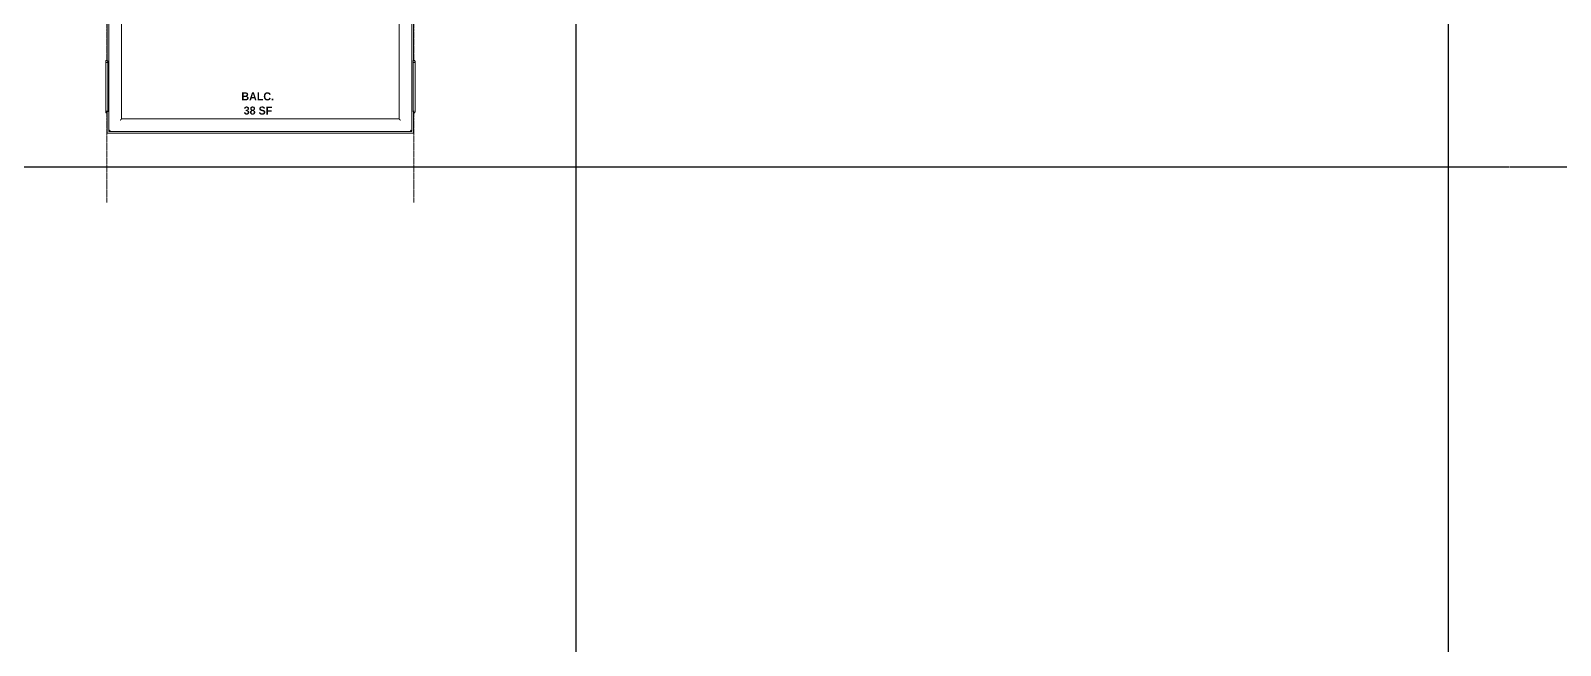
# Model space of a CAD drawing. Header units: inches. Extents: x -4058 to -1781, y 9814 to 12264.
# Drawn here: x -2705 to -2131, y 11008 to 11238 of the extents above; entities that cross this region are included whole.
import ezdxf

# ---------------------------------------------------------------- set-up
doc = ezdxf.new("R2010")
doc.units = ezdxf.units.IN
doc.header["$MEASUREMENT"] = 0
doc.linetypes.add('Center 1_4_', pattern=[0.53125, 0.25, -0.09375, 0.09375, -0.09375])
doc.linetypes.add('Grid Line 1_2_', pattern=[0.875, 0.5, -0.125, 0.125, -0.125])
for name, color, linetype, lineweight in [('0-1', 7, 'Continuous', 5), ('0-2', 7, 'Continuous', 9), ('A-AREA-IDEN', 2, 'Continuous', 9), ('A-DETL-CNTR-1', 7, 'Center 1_4_', 9), ('A-FLOR-1', 7, 'Continuous', 9), ('A-FLOR-HRAL-1', 7, 'Continuous', 9), ('S-BEAM-1', 7, 'Continuous', 9), ('S-GRID-1', 1, 'Grid Line 1_2_', 30)]:
    doc.layers.add(name, color=color, linetype=linetype, lineweight=lineweight)
doc.styles.add('Century Gothic_B', font='GOTHICB.TTF', dxfattribs={"height": 3})

# ---------------------------------------------------------------- blocks, each defined once
blk = doc.blocks.new('Railing - Baluster_01-2700443-UNIT PLANS - 2ND FLOOR')
at = {"layer": 'A-FLOR-HRAL-1'}
for p, q in [((-0.59, 1.18), (0.59, 1.18)), ((-0.59, 0.59), (-0.59, 1.18)), ((0.59, 1.18), (0.59, 0.59))]:
    blk.add_line(p, q, dxfattribs=at)
blk = doc.blocks.new('Railing - Railing-3415172-UNIT PLANS - 2ND FLOOR')
at = {"layer": 'A-FLOR-HRAL-1'}
for p, q in [((-2675.5, 11244.64), (-2675.5, 11200.53)), ((-2675.5, 11244.64), (-2675.03, 11244.64)), ((-2675.03, 11244.64), (-2671.25, 11244.64)), ((-2671.25, 11244.64), (-2670.78, 11244.64)), ((-2670.78, 11205.25), (-2670.78, 11244.64)), ((-2566.68, 11244.64), (-2566.68, 11205.25)), ((-2566.68, 11244.64), (-2566.2, 11244.64)), ((-2566.2, 11244.64), (-2562.43, 11244.64)), ((-2562.43, 11244.64), (-2561.95, 11244.64)), ((-2561.95, 11200.53), (-2561.95, 11244.64)), ((-2675.5, 11200.53), (-2561.95, 11200.53)), ((-2566.68, 11205.25), (-2670.78, 11205.25))]:
    blk.add_line(p, q, dxfattribs=at)
for points, knots in [([(-2675.5, 11200.53), (-2675.5, 11200.53), (-2675.49, 11200.54), (-2675.47, 11200.56), (-2675.44, 11200.59), (-2675.41, 11200.62), (-2675.39, 11200.64), (-2675.36, 11200.67), (-2675.32, 11200.71), (-2675.28, 11200.75), (-2675.24, 11200.79), (-2675.2, 11200.83), (-2675.13, 11200.9), (-2675.07, 11200.96), (-2675.03, 11201)], [0, 0, 0, 0, 0.166667, 0.25, 0.333333, 0.416667, 0.458333, 0.5, 0.583333, 0.666667, 0.708333, 0.75, 0.833333, 1, 1, 1, 1]), ([(-2671.25, 11204.78), (-2671.21, 11204.82), (-2671.15, 11204.88), (-2671.07, 11204.96), (-2671.02, 11205.01), (-2670.99, 11205.04), (-2670.95, 11205.08), (-2670.92, 11205.11), (-2670.89, 11205.13), (-2670.87, 11205.16), (-2670.84, 11205.19), (-2670.81, 11205.22), (-2670.79, 11205.24), (-2670.78, 11205.25), (-2670.78, 11205.25)], [0, 0, 0, 0, 0.166667, 0.25, 0.333333, 0.375, 0.416667, 0.5, 0.541667, 0.583333, 0.666667, 0.75, 0.833333, 1, 1, 1, 1]), ([(-2566.2, 11204.78), (-2566.25, 11204.82), (-2566.31, 11204.88), (-2566.39, 11204.96), (-2566.43, 11205.01), (-2566.47, 11205.04), (-2566.5, 11205.08), (-2566.53, 11205.11), (-2566.56, 11205.13), (-2566.59, 11205.16), (-2566.62, 11205.19), (-2566.64, 11205.22), (-2566.67, 11205.24), (-2566.68, 11205.25), (-2566.68, 11205.25)], [0, 0, 0, 0, 0.166667, 0.25, 0.333333, 0.375, 0.416667, 0.5, 0.541667, 0.583333, 0.666667, 0.75, 0.833333, 1, 1, 1, 1]), ([(-2561.95, 11200.53), (-2561.95, 11200.53), (-2561.96, 11200.54), (-2561.99, 11200.56), (-2562.01, 11200.59), (-2562.04, 11200.62), (-2562.07, 11200.64), (-2562.1, 11200.67), (-2562.14, 11200.71), (-2562.18, 11200.75), (-2562.22, 11200.79), (-2562.25, 11200.83), (-2562.32, 11200.9), (-2562.38, 11200.96), (-2562.43, 11201)], [0, 0, 0, 0, 0.166667, 0.25, 0.333333, 0.416667, 0.458333, 0.5, 0.583333, 0.666667, 0.708333, 0.75, 0.833333, 1, 1, 1, 1])]:
    blk.add_open_spline(points, degree=3, knots=knots, dxfattribs=at)
blk.add_blockref('Railing - Baluster_01-2700443-UNIT PLANS - 2ND FLOOR', (-2673.14, 11244.05))
blk = doc.blocks.new('Walls 34 - Walls 1-3287514-UNIT PLANS - 2ND FLOOR')
at = {"layer": 'S-BEAM-1'}
for p, q in [((-2676.7, 11226.79), (-2676.7, 11207.85)), ((-2675.95, 11207.85), (-2675.95, 11226.79))]:
    blk.add_line(p, q, dxfattribs=at)
at = {"layer": 'S-BEAM-1', "flags": 128}
for points in [[(-2675.95, 11226.79), (-2675.96, 11226.88), (-2675.99, 11226.97), (-2676.04, 11227.05), (-2676.11, 11227.12), (-2676.19, 11227.16), (-2676.28, 11227.19), (-2676.37, 11227.19), (-2676.46, 11227.16), (-2676.54, 11227.12), (-2676.6, 11227.05), (-2676.66, 11226.97), (-2676.69, 11226.88), (-2676.7, 11226.79)], [(-2676.7, 11226.79), (-2676.69, 11226.69), (-2676.66, 11226.6), (-2676.6, 11226.52), (-2676.54, 11226.46), (-2676.46, 11226.41), (-2676.37, 11226.39), (-2676.28, 11226.39), (-2676.19, 11226.41), (-2676.11, 11226.46), (-2676.04, 11226.52), (-2675.99, 11226.6), (-2675.96, 11226.69), (-2675.95, 11226.79)]]:
    blk.add_lwpolyline(points, dxfattribs=at)
at = {"layer": 'S-BEAM-1'}
blk.add_ellipse((-2676.32, 11207.85), major_axis=(0.375, 0), ratio=0.93544, start_param=3.141593, end_param=5.223489, dxfattribs=at)
blk = doc.blocks.new('Walls 39 - Walls 1-3287523-UNIT PLANS - 2ND FLOOR')
at = {"layer": 'S-BEAM-1'}
for p, q in [((-2561.5, 11226.79), (-2561.5, 11207.85)), ((-2560.75, 11207.85), (-2560.75, 11226.79))]:
    blk.add_line(p, q, dxfattribs=at)
at = {"layer": 'S-BEAM-1', "flags": 128}
for points in [[(-2560.75, 11226.79), (-2560.76, 11226.88), (-2560.79, 11226.97), (-2560.84, 11227.05), (-2560.91, 11227.12), (-2560.99, 11227.16), (-2561.08, 11227.19), (-2561.17, 11227.19), (-2561.26, 11227.16), (-2561.34, 11227.12), (-2561.4, 11227.05), (-2561.46, 11226.97), (-2561.49, 11226.88), (-2561.5, 11226.79)], [(-2561.5, 11226.79), (-2561.49, 11226.69), (-2561.46, 11226.6), (-2561.4, 11226.52), (-2561.34, 11226.46), (-2561.26, 11226.41), (-2561.17, 11226.39), (-2561.08, 11226.39), (-2560.99, 11226.41), (-2560.91, 11226.46), (-2560.84, 11226.52), (-2560.79, 11226.6), (-2560.76, 11226.69), (-2560.75, 11226.79)]]:
    blk.add_lwpolyline(points, dxfattribs=at)
at = {"layer": 'S-BEAM-1'}
blk.add_ellipse((-2561.12, 11207.85), major_axis=(0.375, 0), ratio=0.93544, start_param=4.18879, end_param=6.283185, dxfattribs=at)
blk = doc.blocks.new('CTR - 1st Phase - Shell_rvt-1-UNIT PLANS - 2ND FLOOR')
at = {"layer": 'A-DETL-CNTR-1'}
for p, q in [((-2676.33, 11247.89), (-2676.33, 11227.19)), ((-2561.13, 11247.89), (-2561.13, 11227.19)), ((-2676.33, 11208.25), (-2676.33, 11174)), ((-2561.13, 11208.25), (-2561.13, 11174))]:
    blk.add_line(p, q, dxfattribs=at)
at = {"layer": 'A-FLOR-1'}
for p, q in [((-2676.14, 11247.89), (-2676.14, 11227.13)), ((-2561.31, 11227.13), (-2561.31, 11247.83)), ((-2676.14, 11207.92), (-2676.14, 11199.89)), ((-2561.31, 11199.89), (-2561.31, 11207.93)), ((-2676.14, 11199.89), (-2561.31, 11199.89))]:
    blk.add_line(p, q, dxfattribs=at)
at = {"layer": '0-2'}
for name in ['Railing - Railing-3415172-UNIT PLANS - 2ND FLOOR', 'Walls 34 - Walls 1-3287514-UNIT PLANS - 2ND FLOOR', 'Walls 39 - Walls 1-3287523-UNIT PLANS - 2ND FLOOR']:
    blk.add_blockref(name, (0, 0), dxfattribs=at)
blk = doc.blocks.new('CTR - 1st Phase - Structure_rvt-1-UNIT PLANS - 2ND FLOOR')
at = {"layer": 'S-GRID-1'}
for p, q in [((-2500.32, 9814.03), (-2500.32, 12247.5)), ((-2173.32, 9814.03), (-2173.32, 12247.5)), ((-1781.27, 11187.19), (-4041.78, 11187.19))]:
    blk.add_line(p, q, dxfattribs=at)

msp = doc.modelspace()

# ---------------------------------------------------------------- block references
at = {"layer": '0-1'}
for name in ['CTR - 1st Phase - Structure_rvt-1-UNIT PLANS - 2ND FLOOR', 'CTR - 1st Phase - Shell_rvt-1-UNIT PLANS - 2ND FLOOR']:
    msp.add_blockref(name, (0, 0), dxfattribs=at)

# ---------------------------------------------------------------- texts
at = {"layer": 'A-AREA-IDEN', "char_height": 3, "attachment_point": 1, "style": 'Century Gothic_B'}
for s, insert, width in [('BALC.', (-2625.84, 11215.19), 14.544), ('38 SF', (-2624.97, 11209.89), 12.423)]:
    msp.add_mtext(s, dxfattribs=dict(at, insert=insert, width=width))

doc.saveas('drawing.dxf')
